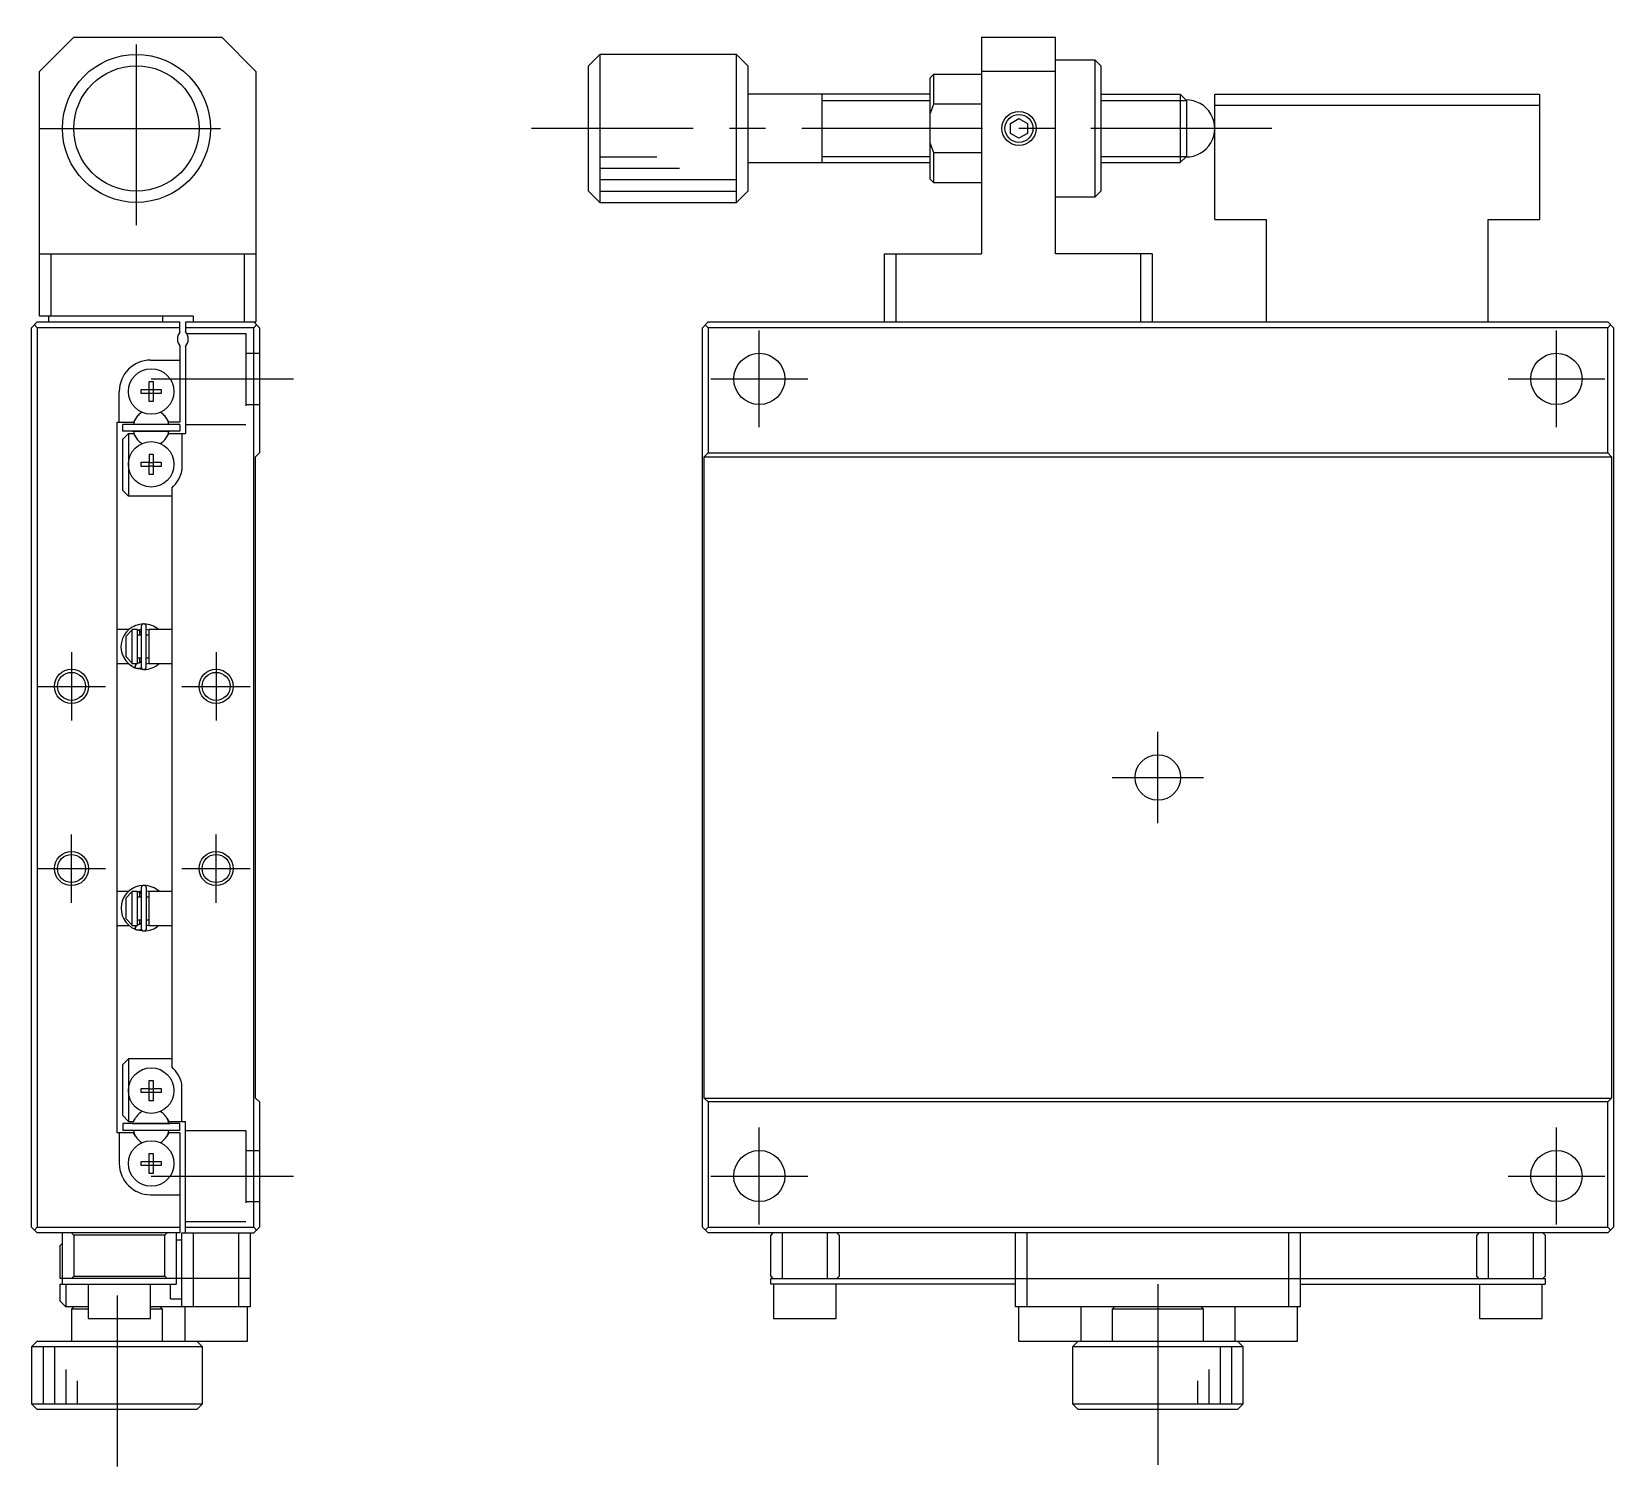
# Model space of a CAD drawing. Extents: x 0 to 307, y -8 to 226.
# Drawn here: x 168 to 306.9, y 52.8 to 178.8 of the extents above; entities that cross this region are included whole.
import ezdxf

# ---------------------------------------------------------------- set-up
doc = ezdxf.new("R2010")
doc.units = 0
doc.header["$LTSCALE"] = 0.5
doc.linetypes.add('CENTER', pattern=[50.8, 31.75, -6.35, 6.35, -6.35])
doc.linetypes.add('DASHED', pattern=[19.05, 12.7, -6.35])
for name, color, linetype in [('MSM_CENTER', 1, 'CENTER'), ('MSM_CONTINUOUS', 7, 'CONTINUOUS'), ('MSM_DASHED', 4, 'DASHED'), ('MSM_NARROW', 5, 'CONTINUOUS')]:
    doc.layers.add(name, color=color, linetype=linetype)

msp = doc.modelspace()

# ---------------------------------------------------------------- linework, layer by layer
at = {"layer": 'MSM_CENTER'}
for p, q in [((177.2, 161.75), (177.2, 178.75)), ((168.7, 170.25), (185.7, 170.25)), ((276.905071, 170.25), (211.905071, 170.25)), ((231.905071, 144), (231.905071, 152.5)), ((301.905071, 144), (301.905071, 152.5)), ((178.5, 148.25), (191, 148.25)), ((227.655071, 148.25), (236.155071, 148.25)), ((297.655071, 148.25), (306.155071, 148.25)), ((171.5, 124.250001), (171.5, 118.25)), ((184.2, 124.250001), (184.2, 118.25)), ((168.499999, 121.25), (174.500001, 121.25)), ((181.199999, 121.25), (187.200001, 121.25)), ((266.905071, 109.25), (266.905071, 117.25)), ((262.905071, 113.25), (270.905071, 113.25)), ((171.499998, 102.250001), (171.5, 108.250002)), ((184.199998, 102.250001), (184.2, 108.250002)), ((168.499998, 105.250002), (174.5, 105.250001)), ((181.199998, 105.250002), (187.2, 105.250001)), ((231.905071, 74), (231.905071, 82.5)), ((301.905071, 74), (301.905071, 82.5)), ((178.5, 78.25), (191, 78.25)), ((227.655071, 78.25), (236.155071, 78.25)), ((297.655071, 78.25), (306.155071, 78.25)), ((266.905071, 68.75), (266.905071, 52.75)), ((175.5, 67.75), (175.5, 52.75))]:
    msp.add_line(p, q, dxfattribs=at)
at = {"layer": 'MSM_CONTINUOUS'}
for p, q in [((171.7, 178.25), (168.7, 175.25)), ((171.7, 178.25), (184.7, 178.25)), ((187.7, 175.25), (184.7, 178.25)), ((251.405071, 178.25), (251.405071, 159.25)), ((251.405071, 178.25), (257.905071, 178.25)), ((257.905071, 159.25), (257.905071, 178.25)), ((217.905071, 176.75), (216.905071, 175.75)), ((217.905071, 176.75), (217.905071, 163.75)), ((229.905071, 176.75), (217.905071, 176.75)), ((229.905071, 163.75), (229.905071, 176.75)), ((230.905071, 175.75), (229.905071, 176.75)), ((168.7, 153.75), (168.7, 175.25)), ((187.7, 175.25), (187.7, 153.25)), ((216.905071, 164.75), (216.905071, 175.75)), ((230.905071, 175.75), (230.905071, 164.75)), ((257.905071, 175.25), (251.405071, 175.25)), ((261.405071, 176.25), (257.905071, 176.25)), ((261.405071, 164.25), (261.405071, 176.25)), ((261.905071, 175.75), (261.405071, 176.25)), ((261.905071, 175.75), (261.905071, 164.75)), ((247.205071, 175), (246.905071, 174.7)), ((246.905071, 165.8), (246.905071, 174.7)), ((247.205071, 175), (247.205071, 172.37132)), ((251.405071, 175), (247.205071, 175)), ((246.905051, 173.25), (230.905071, 173.25)), ((237.405071, 173.250005), (237.405071, 167.249995)), ((247.205071, 172.37132), (246.905071, 171.569091)), ((251.405071, 172.37132), (247.205071, 172.37132)), ((261.905071, 173.25), (268.863571, 173.25)), ((268.863571, 173.25), (268.863571, 167.25)), ((269.405071, 172.7085), (268.863571, 173.25)), ((269.405071, 172.7085), (269.405071, 167.7915)), ((271.905071, 162.25), (271.905071, 173.25)), ((271.905071, 173.25), (300.405071, 173.25)), ((300.405071, 172.25), (271.905071, 172.25)), ((300.405071, 173.25), (300.405071, 162.25)), ((253.955071, 170.683013), (254.705071, 171.116025)), ((254.705071, 171.116025), (255.455071, 170.683013)), ((253.955071, 169.816987), (253.955071, 170.683013)), ((254.705071, 169.383975), (253.955071, 169.816987)), ((255.455071, 169.816987), (254.705071, 169.383975)), ((255.455071, 170.683013), (255.455071, 169.816987)), ((246.905071, 168.930909), (247.205071, 168.12868)), ((247.205071, 168.12868), (247.205071, 165.5)), ((247.205071, 168.12868), (251.405071, 168.12868)), ((230.905071, 167.25), (246.905051, 167.25)), ((261.905071, 167.25), (268.863571, 167.25)), ((268.863571, 167.25), (269.405071, 167.7915)), ((246.905071, 165.8), (247.205071, 165.5)), ((247.205071, 165.5), (251.405071, 165.5)), ((216.905071, 164.75), (217.905071, 163.75)), ((229.905071, 163.75), (230.905071, 164.75)), ((257.905071, 164.25), (261.405071, 164.25)), ((261.405071, 164.25), (261.905071, 164.75)), ((217.905071, 163.75), (229.905071, 163.75)), ((271.905071, 162.25), (276.405071, 162.25)), ((276.405071, 162.25), (276.405071, 153.25)), ((295.905071, 162.25), (300.405071, 162.25)), ((295.905071, 153.25), (295.905071, 162.25)), ((168.7, 159.25), (187.7, 159.25)), ((169.7, 159.25), (169.7, 153.75)), ((186.7, 153.25), (186.7, 159.25)), ((242.905071, 153.25), (242.905071, 159.25)), ((242.905071, 159.25), (251.405071, 159.25)), ((243.905071, 159.25), (243.905071, 153.25)), ((266.405071, 159.25), (257.905071, 159.25)), ((265.405071, 153.25), (265.405071, 159.25)), ((266.405071, 159.25), (266.405071, 153.25)), ((168.5, 153.25), (168, 152.75)), ((168.5, 152.75), (168.25, 153)), ((168.5, 153.25), (181, 153.25)), ((182.2, 153.75), (168.7, 153.75)), ((169.5, 153.25), (169.5, 153.75)), ((179.5, 153.75), (179.5, 153.25)), ((181, 152.35), (181, 153.25)), ((181.5, 153.25), (181.5, 152.411438)), ((181.5, 153.25), (187.7, 153.25)), ((182.2, 153.75), (182.2, 153.25)), ((188, 152.75), (187.5, 153.25)), ((187.75, 153), (187.5, 152.75)), ((227.405071, 153.25), (226.905071, 152.75)), ((227.405071, 152.75), (227.155071, 153)), ((227.405071, 153.25), (306.405071, 153.25)), ((306.405071, 153.25), (306.905071, 152.75)), ((306.655071, 153), (306.405071, 152.75)), ((168, 73.75), (168, 152.75)), ((181, 152.75), (168.5, 152.75)), ((168.5, 152.75), (168.5, 73.75)), ((187.5, 152.75), (181.5, 152.75)), ((187.5, 73.75), (187.5, 152.75)), ((188, 152.75), (188, 141.75)), ((226.905071, 73.75), (226.905071, 152.75)), ((306.405071, 152.75), (227.405071, 152.75)), ((227.405071, 152.75), (227.405071, 141.75)), ((306.405071, 141.75), (306.405071, 152.75)), ((306.905071, 152.75), (306.905071, 73.75)), ((181, 151.15), (181, 144.45)), ((181.5, 151.088562), (181.5, 143.45)), ((178.45, 149.9), (181, 149.9)), ((177.613639, 146.97), (177.613639, 147.33)), ((177.613639, 147.33), (178.32, 147.33)), ((178.32, 148.036361), (178.68, 148.036361)), ((178.32, 147.33), (178.32, 148.036361)), ((178.330372, 147.319628), (178.32, 147.33)), ((178.330372, 147.319628), (178.669628, 147.319628)), ((178.330372, 146.980372), (178.330372, 147.319628)), ((178.669628, 147.319628), (178.68, 147.33)), ((178.669628, 147.319628), (178.669628, 146.980372)), ((178.68, 148.036361), (178.68, 147.33)), ((178.68, 147.33), (179.386361, 147.33)), ((179.386361, 147.33), (179.386361, 146.97)), ((175.7, 144.45), (175.7, 147.15)), ((178.32, 146.97), (177.613639, 146.97)), ((178.330372, 146.980372), (178.32, 146.97)), ((178.32, 146.263639), (178.32, 146.97)), ((178.68, 146.263639), (178.32, 146.263639)), ((178.669628, 146.980372), (178.330372, 146.980372)), ((178.669628, 146.980372), (178.68, 146.97)), ((178.68, 146.97), (178.68, 146.263639)), ((179.386361, 146.97), (178.68, 146.97)), ((177.125185, 144.74375), (176.955588, 144.45)), ((180.044412, 144.45), (179.874815, 144.74375)), ((175.5, 82.05), (175.5, 144.45)), ((175.5, 144.45), (176.955588, 144.45)), ((181, 144.25), (176, 144.25)), ((176, 143.65), (176, 144.25)), ((181, 143.65), (176, 143.65)), ((176, 142.95), (176.5, 143.45)), ((176.5, 143.45), (176.5, 137.95)), ((176.5, 143.45), (176.955588, 143.45)), ((176.85, 143.649998), (180.15, 143.649998)), ((176.955588, 143.45), (177.125185, 143.15625)), ((179.874815, 143.15625), (180.044412, 143.45)), ((181, 144.45), (180.044412, 144.45)), ((180.044412, 143.45), (181.5, 143.45)), ((181, 144.25), (181, 143.65)), ((181.2, 143.45), (181.2, 140.227985)), ((176, 138.45), (176, 142.95)), ((187.65, 141.4), (188, 141.75)), ((227.055071, 141.4), (227.405071, 141.75)), ((227.405071, 141.75), (306.405071, 141.75)), ((306.405071, 141.75), (306.755071, 141.4)), ((177.613639, 140.57), (177.613639, 140.93)), ((177.613639, 140.93), (178.32, 140.93)), ((178.32, 140.57), (177.613639, 140.57)), ((178.32, 141.636361), (178.68, 141.636361)), ((178.32, 141.636361), (178.32, 140.93)), ((178.330372, 140.919628), (178.32, 140.93)), ((178.330372, 140.580372), (178.32, 140.57)), ((178.32, 139.863639), (178.32, 140.57)), ((178.330372, 140.919628), (178.669628, 140.919628)), ((178.330372, 140.580372), (178.330372, 140.919628)), ((178.669628, 140.580372), (178.330372, 140.580372)), ((178.669628, 140.919628), (178.68, 140.93)), ((178.669628, 140.919628), (178.669628, 140.580372)), ((178.669628, 140.580372), (178.68, 140.57)), ((178.68, 141.636361), (178.68, 140.93)), ((178.68, 140.93), (179.386361, 140.93)), ((178.68, 140.57), (178.68, 139.863639)), ((179.386361, 140.57), (178.68, 140.57)), ((179.386361, 140.93), (179.386361, 140.57)), ((187.65, 85.1), (187.65, 141.4)), ((227.055071, 141.4), (306.755071, 141.4)), ((227.055071, 85.1), (227.055071, 141.4)), ((306.755071, 141.4), (306.755071, 85.1)), ((178.68, 139.863639), (178.32, 139.863639)), ((176.5, 137.95), (176, 138.45)), ((180.3, 137.95), (176.5, 137.95)), ((180.3, 138.670938), (180.3, 87.829062)), ((177.074, 126.575868), (177.043742, 126.562915)), ((177.068363, 126.572628), (177.064862, 126.572019)), ((177.129271, 126.59743), (177.073528, 126.576795)), ((177.620266, 126.506687), (177.620266, 122.956687)), ((178.070266, 122.956687), (178.070266, 126.506687)), ((176.545202, 126.25), (175.5, 126.25)), ((176.3, 125.666515), (176.8, 126.195683)), ((176.3, 123.833485), (176.3, 125.666515)), ((176.8, 126.25), (176.8, 123.25)), ((177.3, 126.25), (176.8, 126.25)), ((177.299914, 126.183344), (177.620248, 126.266306)), ((177.299998, 126.177536), (177.313018, 126.179685)), ((177.3, 123.25), (177.3, 126.25)), ((177.620266, 125.75), (177.3, 125.75)), ((177.313018, 126.179685), (177.326556, 126.181223)), ((177.326556, 126.181223), (177.34016, 126.182065)), ((177.34016, 126.182065), (177.353792, 126.182208)), ((177.353792, 126.182208), (177.367417, 126.181652)), ((177.367417, 126.181652), (177.380997, 126.180396)), ((177.380997, 126.180396), (177.394495, 126.178446)), ((177.394495, 126.178446), (177.407875, 126.175807)), ((177.407875, 126.175807), (177.421101, 126.172487)), ((177.421101, 126.172487), (177.434138, 126.168497)), ((177.434138, 126.168497), (177.446951, 126.163847)), ((177.446951, 126.163847), (177.459507, 126.158553)), ((177.459507, 126.158553), (177.471774, 126.152631)), ((177.471774, 126.152631), (177.483721, 126.146097)), ((177.483721, 126.146097), (177.495318, 126.138971)), ((177.495318, 126.138971), (177.506535, 126.131273)), ((177.5, 125.75), (177.5, 126.136232)), ((177.506535, 126.131273), (177.517347, 126.123026)), ((177.517347, 126.123026), (177.527726, 126.114252)), ((177.527726, 126.114252), (177.53765, 126.104975)), ((177.53765, 126.104975), (177.547096, 126.095222)), ((177.547096, 126.095222), (177.556041, 126.085016)), ((177.556041, 126.085016), (177.564466, 126.074386)), ((177.564466, 126.074386), (177.572353, 126.063359)), ((177.572353, 126.063359), (177.579685, 126.051963)), ((177.579685, 126.051963), (177.586446, 126.040226)), ((177.586446, 126.040226), (177.592622, 126.028178)), ((177.592622, 126.028178), (177.5982, 126.015848)), ((177.5982, 126.015848), (177.60317, 126.003266)), ((177.60317, 126.003266), (177.607521, 125.990462)), ((177.607521, 125.990462), (177.611244, 125.977466)), ((177.611244, 125.977466), (177.614333, 125.964309)), ((177.614333, 125.964309), (177.616781, 125.951023)), ((177.616781, 125.951023), (177.618584, 125.937637)), ((177.618584, 125.937637), (177.619738, 125.924182)), ((177.619738, 125.924182), (177.620242, 125.910691)), ((177.620242, 125.910691), (177.620266, 125.907136)), ((178.3, 125.75), (178.070266, 125.75)), ((178.07032, 126.265979), (178.300092, 126.214396)), ((178.3, 126.25), (178.3, 123.25)), ((180.3, 126.25), (178.3, 126.25)), ((176.8, 123.304317), (176.3, 123.833485)), ((177.3, 123.75), (177.620266, 123.75)), ((177.5, 123.327276), (177.5, 123.75)), ((178.070266, 123.75), (178.3, 123.75)), ((175.5, 123.25), (176.503682, 123.25)), ((176.8, 123.25), (177.3, 123.25)), ((177.031406, 122.905907), (177.071054, 122.88875)), ((177.064633, 122.891385), (177.140952, 123.147942)), ((177.069668, 122.902972), (177.069572, 122.897228)), ((177.069572, 122.897228), (177.070019, 122.892666)), ((177.070309, 122.909864), (177.069668, 122.902972)), ((177.070019, 122.892666), (177.072675, 122.887077)), ((177.07149, 122.917862), (177.070309, 122.909864)), ((177.073205, 122.926918), (177.07149, 122.917862)), ((177.072675, 122.887077), (177.073528, 122.88658)), ((177.075442, 122.936978), (177.073205, 122.926918)), ((177.073528, 122.88658), (177.105115, 122.874243)), ((177.078188, 122.947982), (177.075442, 122.936978)), ((177.081428, 122.959863), (177.078188, 122.947982)), ((177.085141, 122.97255), (177.081428, 122.959863)), ((177.089305, 122.985968), (177.085141, 122.97255)), ((177.093896, 123.000034), (177.089305, 122.985968)), ((177.098885, 123.014666), (177.093896, 123.000034)), ((177.104243, 123.029775), (177.098885, 123.014666)), ((177.109937, 123.04527), (177.104243, 123.029775)), ((177.105115, 122.874243), (177.139047, 122.862857)), ((177.115934, 123.061059), (177.109937, 123.04527)), ((177.122197, 123.077046), (177.115934, 123.061059)), ((177.12869, 123.093137), (177.122197, 123.077046)), ((177.125362, 122.866904), (177.816609, 122.733155)), ((177.135371, 123.109233), (177.12869, 123.093137)), ((177.142203, 123.125239), (177.135371, 123.109233)), ((177.139047, 122.862857), (177.173496, 122.853182)), ((177.140952, 123.147942), (177.193094, 123.250027)), ((177.149143, 123.141059), (177.142203, 123.125239)), ((177.156151, 123.156597), (177.149143, 123.141059)), ((177.163183, 123.17176), (177.156151, 123.156597)), ((177.170198, 123.186458), (177.163183, 123.17176)), ((177.177154, 123.200602), (177.170198, 123.186458)), ((177.173496, 122.853182), (177.208375, 122.845242)), ((177.184009, 123.214107), (177.177154, 123.200602)), ((177.190722, 123.226892), (177.184009, 123.214107)), ((177.197252, 123.23888), (177.190722, 123.226892)), ((177.20356, 123.25), (177.197252, 123.23888)), ((177.208375, 122.845242), (177.243599, 122.839054)), ((177.243599, 122.839054), (177.279082, 122.834635)), ((177.279082, 122.834635), (177.314737, 122.831993)), ((177.304943, 123.284945), (177.299985, 123.285842)), ((177.31844, 123.282989), (177.304943, 123.284945)), ((177.314737, 122.831993), (177.350477, 122.831136)), ((177.332017, 123.281729), (177.31844, 123.282989)), ((177.345639, 123.281168), (177.332017, 123.281729)), ((177.359268, 123.281306), (177.345639, 123.281168)), ((177.350477, 122.831136), (177.386214, 122.832065)), ((177.372868, 123.282143), (177.359268, 123.281306)), ((177.386402, 123.283674), (177.372868, 123.282143)), ((177.386214, 122.832065), (177.421861, 122.834777)), ((177.399833, 123.285896), (177.386402, 123.283674)), ((177.413127, 123.2888), (177.399833, 123.285896)), ((177.426249, 123.292376), (177.413127, 123.2888)), ((177.421861, 122.834777), (177.457331, 122.839266)), ((177.439164, 123.296614), (177.426249, 123.292376)), ((177.451839, 123.301499), (177.439164, 123.296614)), ((177.464244, 123.307017), (177.451839, 123.301499)), ((177.457331, 122.839266), (177.492538, 122.845521)), ((177.476346, 123.313152), (177.464244, 123.307017)), ((177.488117, 123.319884), (177.476346, 123.313152)), ((177.499527, 123.327196), (177.488117, 123.319884)), ((177.492538, 122.845521), (177.527395, 122.853527)), ((177.510551, 123.335066), (177.499527, 123.327196)), ((177.521163, 123.343472), (177.510551, 123.335066)), ((177.531337, 123.352391), (177.521163, 123.343472)), ((177.527395, 122.853527), (177.561817, 122.863265)), ((177.541051, 123.3618), (177.531337, 123.352391)), ((177.550284, 123.371675), (177.541051, 123.3618)), ((177.559015, 123.381989), (177.550284, 123.371675)), ((177.567225, 123.392717), (177.559015, 123.381989)), ((177.561817, 122.863265), (177.595721, 122.87471)), ((177.574896, 123.403831), (177.567225, 123.392717)), ((177.582013, 123.415305), (177.574896, 123.403831)), ((177.588559, 123.42711), (177.582013, 123.415305)), ((177.594521, 123.439218), (177.588559, 123.42711)), ((177.599887, 123.4516), (177.594521, 123.439218)), ((177.595721, 122.87471), (177.629022, 122.887837)), ((177.604645, 123.464227), (177.599887, 123.4516)), ((177.608786, 123.477069), (177.604645, 123.464227)), ((177.6123, 123.490097), (177.608786, 123.477069)), ((177.615181, 123.50328), (177.6123, 123.490097)), ((177.617423, 123.516587), (177.615181, 123.50328)), ((177.619019, 123.529989), (177.617423, 123.516587)), ((177.619967, 123.543453), (177.619019, 123.529989)), ((177.620266, 123.556239), (177.619967, 123.543453)), ((177.629022, 122.887837), (177.630853, 122.888615)), ((178.300246, 123.249169), (178.070318, 123.197082)), ((178.3, 123.25), (180.3, 123.25)), ((176.511749, 103.25), (175.5, 103.25)), ((176.3, 102.666515), (176.8, 103.195683)), ((176.8, 103.25), (176.8, 100.25)), ((177.3, 103.25), (176.8, 103.25)), ((177.083229, 103.613551), (177.044997, 103.597085)), ((177.077592, 103.610312), (177.07409, 103.609702)), ((177.1385, 103.635113), (177.082757, 103.614478)), ((177.299969, 103.217546), (177.629477, 103.303989)), ((177.299984, 103.213286), (177.30881, 103.215139)), ((177.3, 100.25), (177.3, 103.25)), ((177.30881, 103.215139), (177.322246, 103.217368)), ((177.322246, 103.217368), (177.335784, 103.218907)), ((177.335784, 103.218907), (177.349388, 103.219749)), ((177.349388, 103.219749), (177.363021, 103.219892)), ((177.363021, 103.219892), (177.376646, 103.219335)), ((177.376646, 103.219335), (177.390225, 103.21808)), ((177.390225, 103.21808), (177.403723, 103.21613)), ((177.403723, 103.21613), (177.417103, 103.213491)), ((177.417103, 103.213491), (177.430329, 103.210171)), ((177.430329, 103.210171), (177.443366, 103.20618)), ((177.443366, 103.20618), (177.45618, 103.201531)), ((177.45618, 103.201531), (177.468736, 103.196237)), ((177.468736, 103.196237), (177.481003, 103.190314)), ((177.481003, 103.190314), (177.49295, 103.18378)), ((177.49295, 103.18378), (177.504546, 103.176654)), ((177.5, 102.75), (177.5, 103.179668)), ((177.504546, 103.176654), (177.515764, 103.168957)), ((177.515764, 103.168957), (177.526575, 103.160709)), ((177.526575, 103.160709), (177.536955, 103.151935)), ((177.536955, 103.151935), (177.546879, 103.142659)), ((177.546879, 103.142659), (177.556324, 103.132905)), ((177.556324, 103.132905), (177.565269, 103.1227)), ((177.565269, 103.1227), (177.573695, 103.11207)), ((177.573695, 103.11207), (177.581581, 103.101043)), ((177.581581, 103.101043), (177.588913, 103.089646)), ((177.588913, 103.089646), (177.595674, 103.07791)), ((177.595674, 103.07791), (177.60185, 103.065862)), ((177.60185, 103.065862), (177.607429, 103.053531)), ((177.607429, 103.053531), (177.612398, 103.040949)), ((177.612398, 103.040949), (177.616749, 103.028145)), ((177.616749, 103.028145), (177.620473, 103.01515)), ((177.620473, 103.01515), (177.623561, 103.001993)), ((177.623561, 103.001993), (177.626009, 102.988706)), ((177.626009, 102.988706), (177.627812, 102.97532)), ((177.627812, 102.97532), (177.628966, 102.961866)), ((177.628966, 102.961866), (177.62947, 102.948374)), ((177.62947, 102.948374), (177.629494, 102.944819)), ((177.629494, 103.544371), (177.629494, 99.994371)), ((178.079494, 99.994371), (178.079494, 103.544371)), ((178.079548, 103.303663), (178.300169, 103.254844)), ((178.3, 103.25), (178.3, 100.25)), ((180.3, 103.25), (178.3, 103.25)), ((178.300169, 103.254844), (178.315323, 103.250234)), ((176.3, 100.833485), (176.3, 102.666515)), ((177.629494, 102.75), (177.3, 102.75)), ((178.3, 102.75), (178.079494, 102.75)), ((175.5, 100.25), (176.555669, 100.25)), ((176.8, 100.304317), (176.3, 100.833485)), ((176.8, 100.25), (177.3, 100.25)), ((177.073862, 99.929068), (177.15018, 100.185626)), ((177.09554, 100.014079), (177.091555, 100.000693)), ((177.100003, 100.028227), (177.09554, 100.014079)), ((177.104917, 100.043045), (177.100003, 100.028227)), ((177.110249, 100.058438), (177.104917, 100.043045)), ((177.115964, 100.074305), (177.110249, 100.058438)), ((177.122026, 100.090545), (177.115964, 100.074305)), ((177.128395, 100.107052), (177.122026, 100.090545)), ((177.13503, 100.12372), (177.128395, 100.107052)), ((177.141889, 100.14044), (177.13503, 100.12372)), ((177.148926, 100.157104), (177.141889, 100.14044)), ((177.156097, 100.173605), (177.148926, 100.157104)), ((177.15018, 100.185626), (177.181354, 100.250009)), ((177.163355, 100.189836), (177.156097, 100.173605)), ((177.170653, 100.205692), (177.163355, 100.189836)), ((177.177944, 100.221071), (177.170653, 100.205692)), ((177.18518, 100.235872), (177.177944, 100.221071)), ((177.192316, 100.25), (177.18518, 100.235872)), ((177.300792, 100.325273), (177.299996, 100.325453)), ((177.3, 100.75), (177.629494, 100.75)), ((177.314171, 100.322628), (177.300792, 100.325273)), ((177.327668, 100.320673), (177.314171, 100.322628)), ((177.341246, 100.319413), (177.327668, 100.320673)), ((177.354868, 100.318851), (177.341246, 100.319413)), ((177.368497, 100.318989), (177.354868, 100.318851)), ((177.382097, 100.319826), (177.368497, 100.318989)), ((177.39563, 100.321358), (177.382097, 100.319826)), ((177.409062, 100.32358), (177.39563, 100.321358)), ((177.422356, 100.326483), (177.409062, 100.32358)), ((177.435477, 100.33006), (177.422356, 100.326483)), ((177.448392, 100.334297), (177.435477, 100.33006)), ((177.461068, 100.339183), (177.448392, 100.334297)), ((177.473472, 100.344701), (177.461068, 100.339183)), ((177.485575, 100.350835), (177.473472, 100.344701)), ((177.497345, 100.357568), (177.485575, 100.350835)), ((177.508756, 100.364879), (177.497345, 100.357568)), ((177.5, 100.358855), (177.5, 100.75)), ((177.51978, 100.372749), (177.508756, 100.364879)), ((177.530391, 100.381155), (177.51978, 100.372749)), ((177.540566, 100.390075), (177.530391, 100.381155)), ((177.55028, 100.399484), (177.540566, 100.390075)), ((177.559513, 100.409359), (177.55028, 100.399484)), ((177.568244, 100.419673), (177.559513, 100.409359)), ((177.576454, 100.4304), (177.568244, 100.419673)), ((177.584125, 100.441515), (177.576454, 100.4304)), ((177.591241, 100.452988), (177.584125, 100.441515)), ((177.597787, 100.464794), (177.591241, 100.452988)), ((177.603749, 100.476902), (177.597787, 100.464794)), ((177.609115, 100.489284), (177.603749, 100.476902)), ((177.613874, 100.501911), (177.609115, 100.489284)), ((177.618014, 100.514753), (177.613874, 100.501911)), ((177.621529, 100.527781), (177.618014, 100.514753)), ((177.62441, 100.540963), (177.621529, 100.527781)), ((177.626651, 100.554271), (177.62441, 100.540963)), ((177.628248, 100.567672), (177.626651, 100.554271)), ((177.629196, 100.581137), (177.628248, 100.567672)), ((177.629494, 100.593923), (177.629196, 100.581137)), ((178.079494, 100.75), (178.3, 100.75)), ((178.300051, 100.283984), (178.079546, 100.234766)), ((178.3, 100.25), (180.3, 100.25)), ((177.040634, 99.94359), (177.073975, 99.929094)), ((177.073975, 99.929094), (177.093851, 99.920799)), ((177.078906, 99.940813), (177.078802, 99.934842)), ((177.078802, 99.934842), (177.079286, 99.930147)), ((177.079596, 99.948019), (177.078906, 99.940813)), ((177.079286, 99.930147), (177.081904, 99.924761)), ((177.080868, 99.956414), (177.079596, 99.948019)), ((177.082714, 99.965944), (177.080868, 99.956414)), ((177.081904, 99.924761), (177.082757, 99.924264)), ((177.085121, 99.976548), (177.082714, 99.965944)), ((177.082757, 99.924264), (177.114344, 99.911927)), ((177.088074, 99.988156), (177.085121, 99.976548)), ((177.091555, 100.000693), (177.088074, 99.988156)), ((177.114344, 99.911927), (177.148275, 99.900541)), ((177.134591, 99.904587), (177.825837, 99.770838)), ((177.148275, 99.900541), (177.182724, 99.890866)), ((177.182724, 99.890866), (177.217603, 99.882925)), ((177.217603, 99.882925), (177.252828, 99.876738)), ((177.252828, 99.876738), (177.288311, 99.872318)), ((177.288311, 99.872318), (177.323966, 99.869677)), ((177.323966, 99.869677), (177.359705, 99.86882)), ((177.359705, 99.86882), (177.395442, 99.869748)), ((177.395442, 99.869748), (177.43109, 99.87246)), ((177.43109, 99.87246), (177.46656, 99.876949)), ((177.46656, 99.876949), (177.501767, 99.883205)), ((177.501767, 99.883205), (177.536624, 99.891211)), ((177.536624, 99.891211), (177.571046, 99.900948)), ((177.571046, 99.900948), (177.604949, 99.912394)), ((177.604949, 99.912394), (177.63825, 99.925521)), ((177.63825, 99.925521), (177.640081, 99.926299)), ((176, 88.05), (176.5, 88.55)), ((176, 83.55), (176, 88.05)), ((176.5, 88.55), (176.5, 83.05)), ((180.3, 88.55), (176.5, 88.55)), ((178.32, 86.636361), (178.68, 86.636361)), ((178.32, 85.93), (178.32, 86.636361)), ((178.68, 86.636361), (178.68, 85.93)), ((181.2, 83.05), (181.2, 86.272015)), ((177.613639, 85.57), (177.613639, 85.93)), ((177.613639, 85.93), (178.32, 85.93)), ((178.32, 85.57), (177.613639, 85.57)), ((178.330372, 85.919628), (178.32, 85.93)), ((178.330372, 85.580372), (178.32, 85.57)), ((178.32, 84.863639), (178.32, 85.57)), ((178.68, 84.863639), (178.32, 84.863639)), ((178.330372, 85.919628), (178.669628, 85.919628)), ((178.330372, 85.580372), (178.330372, 85.919628)), ((178.669628, 85.580372), (178.330372, 85.580372)), ((178.669628, 85.919628), (178.68, 85.93)), ((178.669628, 85.919628), (178.669628, 85.580372)), ((178.669628, 85.580372), (178.68, 85.57)), ((178.68, 85.93), (179.386361, 85.93)), ((178.68, 85.57), (178.68, 84.863639)), ((179.386361, 85.57), (178.68, 85.57)), ((179.386361, 85.93), (179.386361, 85.57)), ((188, 84.75), (187.65, 85.1)), ((188, 84.75), (188, 73.75)), ((227.055071, 85.1), (306.755071, 85.1)), ((227.405071, 84.75), (227.055071, 85.1)), ((306.405071, 84.75), (227.405071, 84.75)), ((227.405071, 84.75), (227.405071, 73.75)), ((306.755071, 85.1), (306.405071, 84.75)), ((306.405071, 73.75), (306.405071, 84.75)), ((176.5, 83.05), (176, 83.55)), ((176.955588, 83.05), (177.125185, 83.34375)), ((179.874815, 83.34375), (180.044412, 83.05)), ((176.955588, 82.05), (175.5, 82.05)), ((175.7, 82.05), (175.7, 79.35)), ((181, 82.85), (176, 82.85)), ((176, 82.85), (176, 82.25)), ((181, 82.25), (176, 82.25)), ((176.5, 83.05), (176.955588, 83.05)), ((176.85, 82.850002), (180.15, 82.850002)), ((177.125185, 81.75625), (176.955588, 82.05)), ((180.044412, 82.05), (179.874815, 81.75625)), ((180.044412, 83.05), (181.5, 83.05)), ((181, 82.05), (180.044412, 82.05)), ((181, 82.25), (181, 82.85)), ((181, 82.05), (181, 73.25)), ((181.5, 73.25), (181.5, 83.05)), ((177.613639, 79.17), (177.613639, 79.53)), ((177.613639, 79.53), (178.32, 79.53)), ((178.32, 80.236361), (178.68, 80.236361)), ((178.32, 79.53), (178.32, 80.236361)), ((178.330372, 79.519628), (178.32, 79.53)), ((178.330372, 79.180372), (178.32, 79.17)), ((178.330372, 79.519628), (178.669628, 79.519628)), ((178.330372, 79.180372), (178.330372, 79.519628)), ((178.669628, 79.180372), (178.330372, 79.180372)), ((178.669628, 79.519628), (178.68, 79.53)), ((178.669628, 79.519628), (178.669628, 79.180372)), ((178.669628, 79.180372), (178.68, 79.17)), ((178.68, 80.236361), (178.68, 79.53)), ((178.68, 79.53), (179.386361, 79.53)), ((179.386361, 79.53), (179.386361, 79.17)), ((178.32, 79.17), (177.613639, 79.17)), ((178.32, 78.463639), (178.32, 79.17)), ((178.68, 78.463639), (178.32, 78.463639)), ((178.68, 79.17), (178.68, 78.463639)), ((179.386361, 79.17), (178.68, 79.17)), ((178.45, 76.6), (181, 76.6)), ((168.5, 73.25), (168, 73.75)), ((168.25, 73.5), (168.5, 73.75)), ((168.5, 73.75), (181, 73.75)), ((181.5, 73.75), (187.5, 73.75)), ((187.5, 73.75), (187.75, 73.5)), ((187.5, 73.25), (188, 73.75)), ((226.905071, 73.75), (227.405071, 73.25)), ((227.155071, 73.5), (227.405071, 73.75)), ((227.405071, 73.75), (306.405071, 73.75)), ((306.905071, 73.75), (306.405071, 73.25)), ((306.405071, 73.75), (306.655071, 73.5)), ((181, 73.25), (168.5, 73.25)), ((170.5, 72.15), (170.7, 72.35)), ((170.7, 68.75), (170.7, 73.25)), ((171.7, 73.05), (171.5, 73.25)), ((171.7, 73.05), (171.7, 69.45)), ((179.7, 73.05), (171.7, 73.05)), ((179.9, 73.25), (179.7, 73.05)), ((179.7, 69.45), (179.7, 73.05)), ((180.7, 73.25), (180.7, 68.75)), ((180.7, 72.65), (181.2, 72.65)), ((181.2, 66.75), (181.2, 73.25)), ((181.2, 73.25), (187.5, 73.25)), ((182.2, 73.25), (182.2, 66.75)), ((186.2, 66.75), (186.2, 73.25)), ((187.2, 73.25), (187.2, 66.75)), ((306.405071, 73.25), (227.405071, 73.25)), ((233.105071, 73.25), (232.905071, 73.05)), ((232.905071, 69.45), (232.905071, 73.05)), ((233.905071, 73.25), (233.905071, 69.25)), ((237.905071, 69.25), (237.905071, 73.25)), ((238.905071, 73.05), (238.705071, 73.25)), ((238.905071, 73.05), (238.905071, 69.45)), ((254.405071, 66.75), (254.405071, 73.25)), ((255.405071, 73.25), (255.405071, 66.75)), ((278.405071, 66.75), (278.405071, 73.25)), ((279.405071, 73.25), (279.405071, 66.75)), ((295.105071, 73.25), (294.905071, 73.05)), ((294.905071, 69.45), (294.905071, 73.05)), ((295.905071, 73.25), (295.905071, 69.25)), ((299.905071, 69.25), (299.905071, 73.25)), ((300.905071, 73.05), (300.705071, 73.25)), ((300.905071, 73.05), (300.905071, 69.45)), ((170.5, 69.25), (170.5, 72.15)), ((187.2, 69.25), (170.5, 69.25)), ((170.5, 67.25), (170.5, 68.75)), ((170.5, 68.75), (180.7, 68.75)), ((171, 68.75), (171, 66.75)), ((171.5, 69.25), (171.7, 69.45)), ((171.7, 69.45), (179.7, 69.45)), ((172.95, 68.75), (172.95, 65.75)), ((178.45, 65.75), (178.45, 68.75)), ((179.7, 69.45), (179.9, 69.25)), ((180.2, 67.45), (180.2, 68.75)), ((232.905071, 69.45), (233.105071, 69.25)), ((232.905071, 68.75), (232.905071, 69.25)), ((232.905071, 69.25), (300.905071, 69.25)), ((254.405071, 68.75), (232.905071, 68.75)), ((233.155071, 68.75), (233.155071, 65.75)), ((238.655071, 65.75), (238.655071, 68.75)), ((238.705071, 69.25), (238.905071, 69.45)), ((279.405071, 68.75), (300.905071, 68.75)), ((295.105071, 69.25), (294.905071, 69.45)), ((295.155071, 68.75), (295.155071, 65.75)), ((300.655071, 65.75), (300.655071, 68.75)), ((300.905071, 69.45), (300.705071, 69.25)), ((300.905071, 69.25), (300.905071, 68.75)), ((171, 66.75), (170.5, 67.25)), ((172.95, 66.75), (171, 66.75)), ((171.7, 66.75), (171.5, 66.55)), ((187.2, 66.75), (178.45, 66.75)), ((179.5, 66.55), (179.3, 66.75)), ((180.2, 67.45), (181.2, 67.45)), ((181.45, 66.75), (181.45, 63.75)), ((186.95, 63.75), (186.95, 66.75)), ((279.405071, 66.75), (254.405071, 66.75)), ((254.655071, 66.75), (254.655071, 63.75)), ((260.155071, 63.75), (260.155071, 66.75)), ((263.105071, 66.75), (262.905071, 66.55)), ((270.905071, 66.55), (270.705071, 66.75)), ((273.655071, 66.75), (273.655071, 63.75)), ((279.155071, 63.75), (279.155071, 66.75)), ((172.95, 66.55), (171.5, 66.55)), ((171.5, 66.55), (171.5, 63.75)), ((172.95, 65.75), (178.45, 65.75)), ((179.5, 66.55), (178.45, 66.55)), ((179.5, 63.75), (179.5, 66.55)), ((233.155071, 65.75), (238.655071, 65.75)), ((270.905071, 66.55), (262.905071, 66.55)), ((262.905071, 66.55), (262.905071, 63.75)), ((270.905071, 63.75), (270.905071, 66.55)), ((295.155071, 65.75), (300.655071, 65.75)), ((168.5, 63.75), (168, 63.25)), ((183, 63.25), (168, 63.25)), ((168, 63.25), (168, 58.25)), ((168.5, 63.75), (186.95, 63.75)), ((183, 63.25), (182.5, 63.75)), ((183, 58.25), (183, 63.25)), ((254.655071, 63.75), (279.155071, 63.75)), ((259.905071, 63.75), (259.405071, 63.25)), ((274.405071, 63.25), (259.405071, 63.25)), ((259.405071, 63.25), (259.405071, 58.25)), ((274.405071, 63.25), (273.905071, 63.75)), ((274.405071, 58.25), (274.405071, 63.25)), ((168, 58.25), (183, 58.25)), ((168, 58.25), (168.5, 57.75)), ((182.5, 57.75), (168.5, 57.75)), ((182.5, 57.75), (183, 58.25)), ((259.405071, 58.25), (274.405071, 58.25)), ((259.405071, 58.25), (259.905071, 57.75)), ((273.905071, 57.75), (259.905071, 57.75)), ((273.905071, 57.75), (274.405071, 58.25))]:
    msp.add_line(p, q, dxfattribs=at)
for centre, radius in [((177.2, 170.25), 6.5), ((177.2, 170.25), 5.5), ((254.705071, 170.25), 1.2295), ((231.905071, 148.25), 2.25), ((301.905071, 148.25), 2.25), ((178.5, 147.15), 2), ((178.5, 140.75), 2), ((171.5, 121.25), 1.2295), ((184.2, 121.25), 1.2295), ((266.905071, 113.25), 2), ((171.499999, 105.250001), 1.2295), ((184.199999, 105.250001), 1.2295), ((178.5, 85.75), 2), ((178.5, 79.35), 2), ((231.905071, 78.25), 2.25), ((301.905071, 78.25), 2.25)]:
    msp.add_circle(centre, radius, dxfattribs=at)
for centre, radius, start, end in [((269.405071, 170.25), 2.5, 269.05661378, 90.94339598), ((181.8, 151.75), 1, 143.130102, 216.869898), ((180.75, 151.75), 1, 318.590378, 41.409622), ((178.45, 147.15), 2.75, 90, 180), ((178.5, 143.949999), 1.5875, 150, 169.106989), ((178.5, 143.95), 1.5875, 135, 150), ((178.615, 143.83519), 1.75, 121.886504, 135.004406), ((178.5, 143.949999), 1.5875, 120.433182, 134.999975), ((178.5, 143.949999), 1.5875, 45.000025, 59.566818), ((178.385, 143.83519), 1.75, 44.995594, 58.113496), ((178.5, 143.95), 1.5875, 30, 45), ((178.5, 143.949999), 1.5875, 10.893011, 30), ((178.5, 143.949999), 1.5875, 190.893022, 210), ((178.5, 143.95), 1.5875, 210, 225), ((178.5, 143.95), 1.5875, 315, 330), ((178.5, 143.949999), 1.5875, 330.000031, 349.10691), ((178.5, 143.949999), 1.5875, 224.999975, 239.566737), ((178.615, 144.06481), 1.75, 224.995594, 238.113496), ((178.5, 143.949999), 1.5875, 300.433263, 315.000025), ((178.385, 144.06481), 1.75, 301.886504, 315.004406), ((178.5, 140.75), 2.75, 310.885193, 349.057501), ((177.845625, 124.731527), 1.998953, 90.830461, 247.286566), ((177.845266, 126.506687), 0.225, 0, 180), ((177.846775, 124.736351), 1.994033, 49.400601, 89.230412), ((177.845266, 122.956687), 0.225, 180, 0), ((177.843753, 124.735529), 2.002667, 270.777946, 312.110892), ((177.854854, 101.76921), 1.998953, 90.830461, 247.286566), ((177.854494, 103.544371), 0.225, 0, 180), ((177.856113, 101.773955), 1.994111, 47.758977, 89.233591), ((177.852793, 101.774162), 2.003618, 270.78297, 310.460387), ((177.854494, 99.994371), 0.225, 180, 0), ((178.5, 85.75), 2.75, 10.942499, 49.114807), ((178.5, 82.55), 1.5875, 135, 150), ((178.5, 82.550001), 1.5875, 120.433263, 135.000025), ((178.615, 82.43519), 1.75, 121.886504, 135.004406), ((178.5, 82.550001), 1.5875, 44.999975, 59.566737), ((178.385, 82.43519), 1.75, 44.995594, 58.113496), ((178.5, 82.55), 1.5875, 30, 45), ((178.5, 82.550001), 1.5875, 10.89309, 30), ((178.5, 82.550001), 1.5875, 190.893089, 210), ((178.5, 82.550001), 1.5875, 329.999969, 349.106958), ((178.5, 82.55), 1.5875, 210, 225), ((178.615, 82.66481), 1.75, 224.995594, 238.113496), ((178.5, 82.550001), 1.5875, 225.000025, 239.566818), ((178.5, 82.550001), 1.5875, 300.433182, 314.999975), ((178.385, 82.66481), 1.75, 301.886504, 315.004406), ((178.5, 82.55), 1.5875, 315, 330), ((178.45, 79.35), 2.75, 180, 270)]:
    msp.add_arc(centre, radius, start, end, dxfattribs=at)
at = {"layer": 'MSM_DASHED'}
for p, q in [((181.616025, 152.25), (186.8, 152.25)), ((186.8, 152.25), (186.8, 144.25)), ((186.8, 150.5), (188, 150.5)), ((186.8, 146), (188, 146)), ((181.5, 144.25), (186.8, 144.25)), ((181.5, 82.25), (186.8, 82.25)), ((186.8, 82.25), (186.8, 74.25)), ((186.8, 80.5), (188, 80.5)), ((186.8, 76), (188, 76)), ((181.5, 74.25), (186.8, 74.25))]:
    msp.add_line(p, q, dxfattribs=at)
at = {"layer": 'MSM_NARROW'}
for p, q in [((237.405071, 172.7085), (246.905071, 172.7085)), ((261.905071, 172.7085), (269.405071, 172.7085)), ((217.905071, 167.75), (222.905071, 167.75)), ((217.905071, 166.75), (224.905071, 166.75)), ((237.405071, 167.7915), (246.905071, 167.7915)), ((261.905071, 167.7915), (269.405071, 167.7915)), ((217.905071, 165.75), (229.905071, 165.75)), ((217.905071, 164.75), (229.905071, 164.75)), ((169, 63.25), (169, 58.25)), ((170, 63.25), (170, 58.25)), ((272.405071, 58.25), (272.405071, 63.25)), ((273.405071, 58.25), (273.405071, 63.25)), ((171, 61.25), (171, 58.25)), ((271.405071, 58.25), (271.405071, 61.25)), ((172, 60.25), (172, 58.25)), ((270.405071, 58.25), (270.405071, 60.25))]:
    msp.add_line(p, q, dxfattribs=at)
for centre in [(254.705071, 170.25), (171.5, 121.25), (184.2, 121.25), (171.499999, 105.250001), (184.199999, 105.250001)]:
    msp.add_circle(centre, 1.5, dxfattribs=at)

doc.saveas('drawing.dxf')
